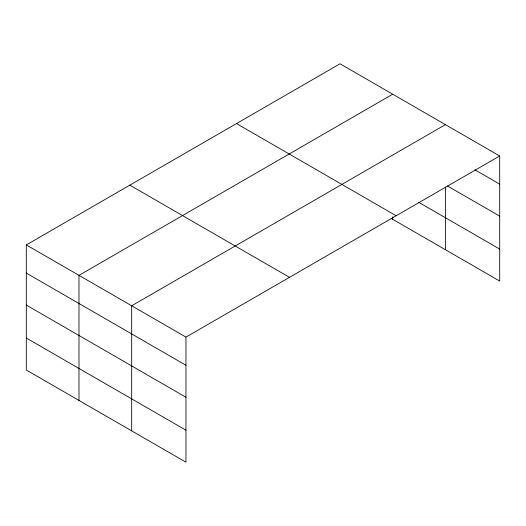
<?xml version="1.0" encoding="UTF-8"?>
<svg xmlns="http://www.w3.org/2000/svg" width="526" height="526" viewBox="0 0 526 526"><rect width="100%" height="100%" fill="white"/><g stroke="black" fill="none" stroke-linecap="round" stroke-linejoin="round"><path stroke-width="0.79" d="M499.7 155.979L340.039 63.797L26.3 244.932L26.3 370.021L185.961 462.203L185.961 337.113L499.7 155.979L499.7 281.068L391.324 218.494M392.725 94.213L78.985 275.354L78.985 400.444M445.417 124.636L131.678 305.77L131.678 430.86M475.024 169.878L499.7 184.126M447.527 185.994L499.7 216.114M418.722 202.326L499.7 249.074M236.503 123.571L396.163 215.752M129.837 185.159L289.497 277.34M26.3 244.932L185.961 337.113M26.3 273.079L185.961 365.261M26.3 305.073L185.961 397.248M26.3 338.034L185.961 430.209M445.417 187.184L445.417 249.725M392.725 216.844L392.725 219.309"/></g></svg>
